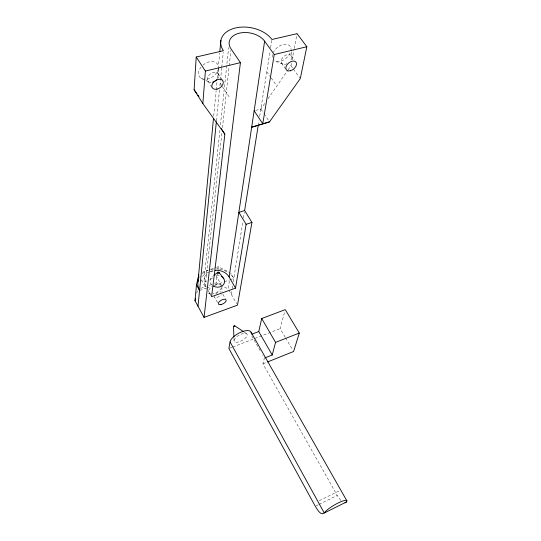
<?xml version="1.0" encoding="UTF-8"?>
<svg xmlns="http://www.w3.org/2000/svg" width="541" height="541" viewBox="0 0 541 541"><rect width="100%" height="100%" fill="white"/><g stroke="black" fill="none" stroke-linecap="round" stroke-linejoin="round"><path stroke-width="0.41" stroke-dasharray="2.71 2.03" d="M213.715 115.984L216.109 90.766M216.19 89.921L216.988 81.515M217.306 78.154L219.7 52.93M216.434 120.9L219.592 89.123M219.923 85.782L220.424 80.765M220.505 79.933L221.668 68.24M221.756 67.409L223.25 52.382M204.146 279.17L220.025 129.015M220.464 124.815L228.627 47.642M206.06 286.723L205.269 285.303L221.905 132.761M222.452 127.73L229.12 66.55M229.215 65.711L230.858 50.624M214.594 283.43L216.136 282.896L217.36 273.347M217.888 269.249L218.206 266.794L229.911 272.569M229.431 280.907L228.214 288.887L223.683 286.642M231.278 294.27L232.075 289.259M232.211 288.427L232.61 285.918M233.279 281.746L242.923 221.296M243.45 217.982L244.376 212.187M258.219 125.424L259.004 120.508M259.66 116.41L270.087 51.05M270.615 47.743L271.798 40.305M288.096 69.836L290.97 65.711L291.437 63.25M292.059 59.956L294.094 49.278M294.25 48.453L297.056 33.664M196.728 293.425L197.681 289.367M340.783 500.432L337.219 495.455L262.94 363.822L264.366 358.128L262.743 355.268M285.188 337.205L280.143 328.644L284.613 312.008M234.037 340.37L234.436 339.315A7.405 3.07 -29.3 0 1 245.391 333.317A7.405 3.07 -29.3 0 1 242.814 340.079A7.405 3.07 -29.3 0 1 234.037 340.37L233.935 337.909M255.623 110.432L260.836 109.039L265.137 102.851M268.011 98.726L287.623 70.526M316.032 505.882L318.304 504.76M319.062 504.388L337.219 495.455M319.332 500.628L340.093 490.457M262.94 363.822L266.767 362.281M229.682 348.194L232.008 347.295M232.786 346.991L280.143 328.644M199.568 290.456L205.938 288.218M206.736 287.934L211.511 286.257M214.696 285.134L223.46 282.05M224.251 281.773L229.032 280.089M229.83 279.812L233.807 278.412L230.642 272.928M200.758 288.292L206.141 286.399M209.211 285.323L211.524 284.512M202.402 272.218L207.96 270.304M210.334 269.492L215.839 267.606M216.63 267.335L218.206 266.794M275.856 61.309L283.031 64.251M201.022 78.229L205.208 80.176M205.905 80.501L208.698 81.799M216.136 282.896L222.933 286.263M208.894 293.344L210.807 294.595M244.065 331.991L246.723 333.763M291.45 55.939L294.331 59.875M290.97 65.711L292.931 68.423M293.418 69.099L299.802 77.904M281.401 62.979L285.662 68.917M266.787 71.71L270.656 77.228M271.142 77.918L275.978 84.809M260.836 109.039L263.568 113.089M264.028 113.766L268.593 120.515M218.212 73.725L222.331 79.953M220.173 83.273L221.959 85.985M222.405 86.661L229.086 96.825M207.866 81.022L211.93 87.277M285.614 337.922L292.755 350.047M228.978 290.233L236.654 303.697M251.795 335.968L261.127 352.407M215.886 275.301L221.012 284.356M222.851 294.189L225.306 298.537M217.556 302.493L214.31 296.671A4.342 2.036 -29 0 0 217.347 297.232A4.342 2.036 -29 0 0 221.391 294.683M208.427 290.99L211.585 296.678M201.326 279.954L206.385 289.077M291.227 51.138L290.997 48.636A10.739 6.959 -40 0 0 283.47 44.369A10.739 6.959 -40 0 0 273.367 52.342M291.301 51.97L291.761 56.974M218.503 68.917L218.74 75.983M221.878 286.757L222.033 291.667M205.269 285.303A13.248 10.854 7.6 0 1 208.495 272.657M210.51 271.535A13.248 10.854 7.6 0 1 213.364 270.622M211.666 284.803A7.358 6.032 7.6 0 1 212.512 276.309M216.562 275.078A7.358 6.032 7.6 0 1 219.7 275.531M199.494 277.384A19.023 15.628 7.5 0 1 200.312 276.093M202.381 273.76A19.023 15.628 7.5 0 1 208.157 270.25M211.26 269.35A19.023 15.628 7.5 0 1 213.864 268.965M216.528 268.897A19.023 15.628 7.5 0 1 219.2 269.134M219.856 269.242A19.023 15.628 7.5 0 1 228.349 272.657M230.811 274.632A19.023 15.628 7.5 0 1 233.807 278.412M212.457 277.905A7.506 3.692 -28.8 0 1 209.881 279.738M206.966 280.982A7.506 3.692 -28.8 0 1 201.901 280.738M202.334 276.492A7.506 3.692 -28.8 0 1 208.501 272.299M210.26 271.839A7.506 3.692 -28.8 0 1 213.181 271.9M215.629 294.006A4.342 2.036 -29 0 1 221.174 292.032M221.499 287.92A7.567 3.604 -28.9 0 1 212.802 293.797M211.213 293.973A7.567 3.604 -28.9 0 1 208.326 292.586M208.583 290.422A7.567 3.604 -28.9 0 1 211.565 287.102M214.405 285.432A7.567 3.604 -28.9 0 1 221.262 284.972M202.963 65.109A11.016 7.608 -35.3 0 1 218.348 65.988M218.476 68.125A11.016 7.608 -35.3 0 1 204.599 79.304A11.016 7.608 -35.3 0 1 200.975 67.158M211.146 82.421A6.33 4.314 -35.2 0 1 207.791 76.998A6.33 4.314 -35.2 0 1 215.839 72.338A6.33 4.314 -35.2 0 1 217.746 78.594M290.192 52.991A10.739 6.959 -40 0 1 274.672 60.795M272.387 57.285A10.739 6.959 -40 0 1 273.104 52.91M286.946 63.737A6.167 3.943 -39.8 0 1 281.117 60.727A6.167 3.943 -39.8 0 1 288.644 54.458A6.167 3.943 -39.8 0 1 290.551 60.741"/><path stroke-width="0.81" d="M258.219 125.424L244.64 210.537L251.937 222.412L237.479 305.151L204.052 317.398L224.846 134.148L202.848 103.547L194.104 89.738L196.234 57.008L223.413 50.712A27.415 17.914 10.4 0 1 235.646 27.929A27.415 17.914 10.4 0 1 271.934 39.479L297.056 33.664L306.842 46.729L300.289 78.58L269.499 121.867L251.666 127.23L269.499 121.867M202.848 103.547L205.391 71.06L196.234 57.008M204.052 317.398L195.003 300.715L196.478 284.83L198.851 274.842M197.986 281.604L213.472 118.506M219.862 51.253L220.897 40.318M197.999 306.233L216.353 121.739M254.135 110.831L262.77 123.72L274.226 54.546L264.63 41.17A18.976 12.402 10.4 0 0 239.467 33.123A18.976 12.402 10.4 0 0 231.041 48.947L240.427 62.655L211.585 296.678L235.538 288.123L246.108 224.312L238.838 212.376L244.64 210.537M235.538 288.123L229.114 276.951L264.63 41.17M251.22 332.986A11.855 4.916 -29.3 0 0 241.002 332.12A11.855 4.916 -29.3 0 0 230.04 341.898L228.904 348.499L315.275 506.254C317.04 508.885 320.461 515.979 324.262 513.003A13.194 2.59 -30.5 0 1 338.017 503.042A13.194 2.59 -30.5 0 1 346.578 501.886L344.935 502.893M265.083 357.844L272.218 354.991L258.767 331.545L261.722 318.527L285.249 309.628L299.301 333.046L293.601 351.474L267.538 361.97M195.003 300.715L195.578 298.287M272.218 354.991L275.579 342.385L261.722 318.527M233.908 337.09L233.489 326.446L234.043 325.892L234.747 325.79L243.396 331.552M234.564 326.291L234.747 325.79M213.851 275.295L217.874 272.245M346.578 501.886L324.262 513.003L230.04 341.898M275.579 342.385L299.301 333.046M251.761 334.237L258.767 331.545M246.108 224.312L251.937 222.412M205.391 71.06L240.427 62.655M274.226 54.546L306.842 46.729M233.915 326.629L233.489 326.446M218.922 272.36L223.866 278.791M194.104 89.738L197.019 93.803M197.986 95.155L198.96 96.514M221.303 128.569L224.846 134.148M251.078 332.269L346.896 500.871M196.478 284.83L199.568 290.456A19.023 15.628 7.5 0 1 198.324 280.15M215.183 270.358A13.248 10.854 7.6 0 1 229.114 276.951M221.404 276.323A7.358 6.032 7.6 0 1 223.305 284.816A7.358 6.032 7.6 0 1 213.093 285.932M216.752 79.818A6.33 4.314 -35.2 0 1 212.606 82.218M290.233 70.81A6.201 3.909 -39.6 0 0 296.245 62.499A6.201 3.909 -39.6 0 0 287.061 64.731A6.201 3.909 -39.6 0 0 290.233 70.81M217.793 273.097A0.744 0.609 7.7 0 0 219.058 272.962A0.744 0.609 7.7 0 0 218.219 272.123A0.744 0.609 7.7 0 0 217.793 273.097M220.877 304.603A4.362 2.008 -29 0 0 226.124 299.991A4.362 2.008 -29 0 0 219.727 301.283A4.362 2.008 -29 0 0 220.877 304.603M217.056 89.157A6.364 4.281 -35.1 0 0 222.784 80.65A6.364 4.281 -35.1 0 0 212.85 83.057A6.364 4.281 -35.1 0 0 217.056 89.157"/></g></svg>
